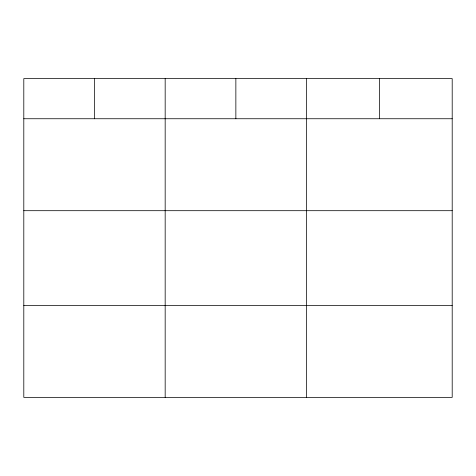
<?xml version="1.0" encoding="UTF-8"?>
<svg xmlns="http://www.w3.org/2000/svg" width="476" height="476" viewBox="0 0 476 476"><rect width="100%" height="100%" fill="white"/><g stroke="black" fill="none" stroke-linecap="round" stroke-linejoin="round"><path stroke-width="0.71" d="M452.2 210.695L452.2 78.617L23.8 78.617L23.8 397.383L452.2 397.383L452.2 210.695L23.8 210.695M23.8 118.744L452.2 118.744M23.8 305.431L452.2 305.431M379.372 78.617L379.372 118.744M306.544 78.617L306.544 397.383M235.858 78.617L235.858 118.744M165.172 78.617L165.172 397.383M94.486 78.617L94.486 118.744"/></g></svg>
